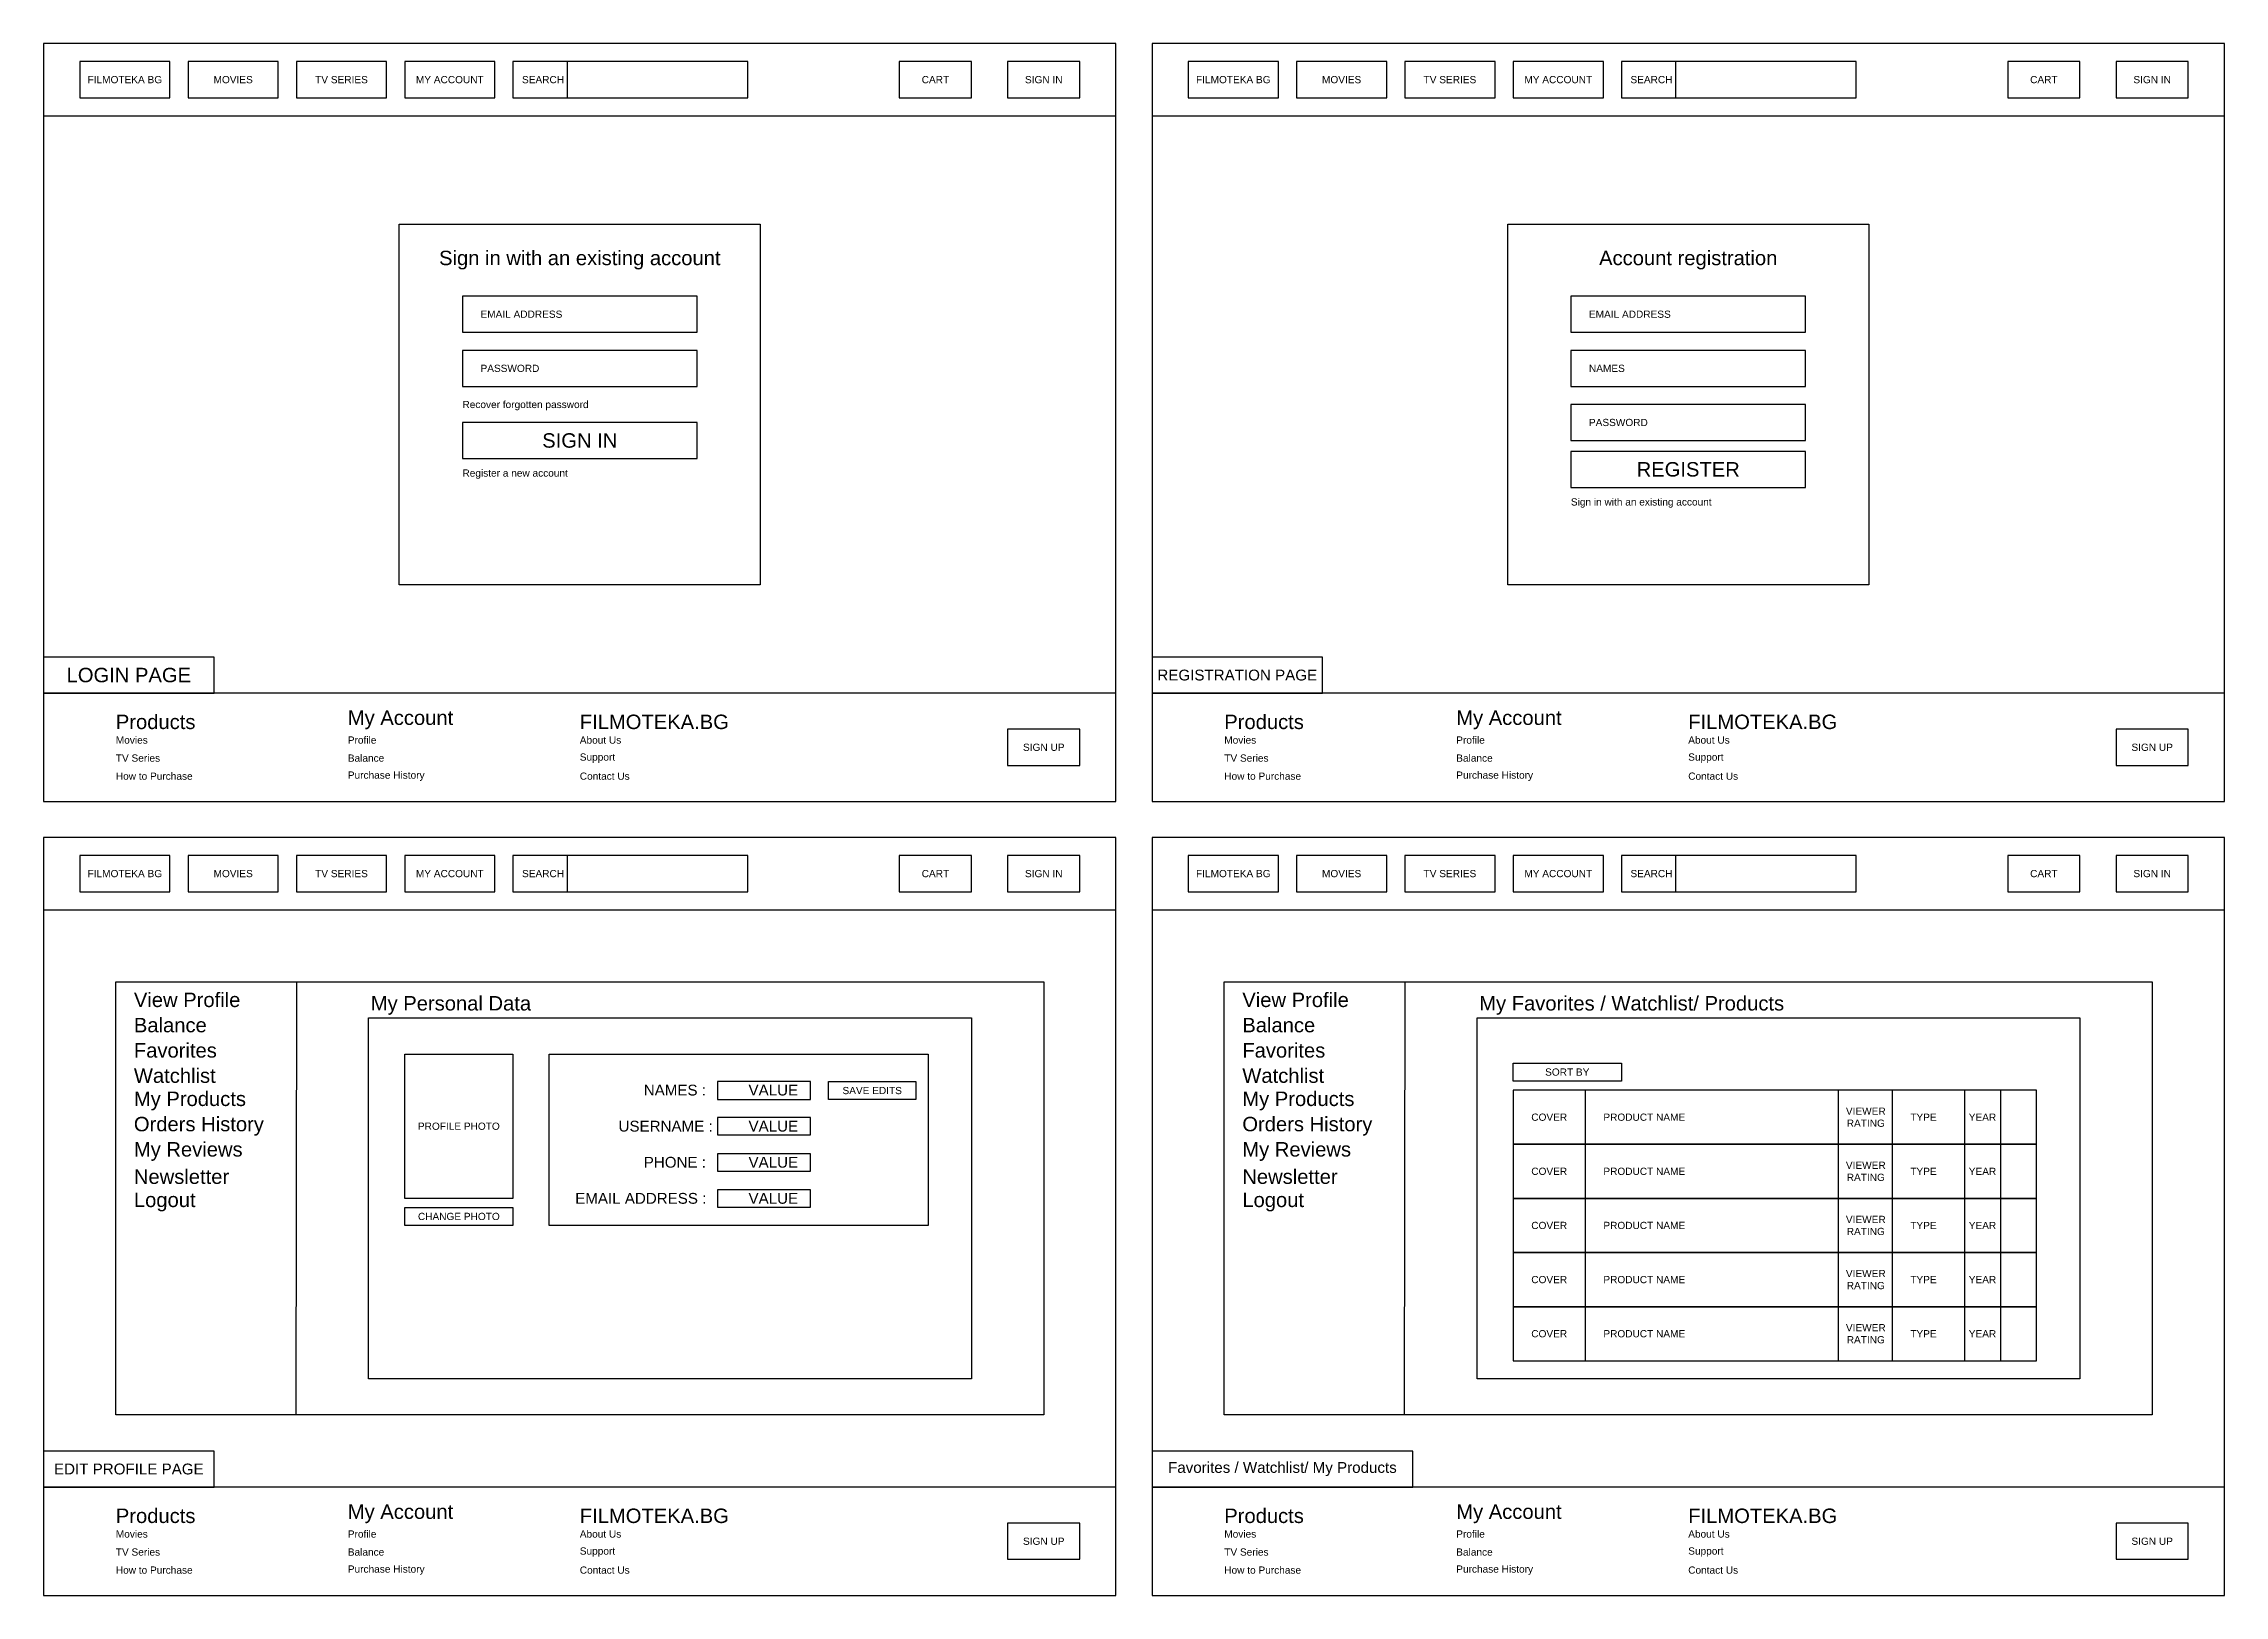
# Model space of a CAD drawing. Header units: inches. Extents: x 698 to 1619, y 429 to 1299.
# Drawn here: x 1015 to 1619, y 869 to 1299 of the extents above; entities that cross this region are included whole.
import ezdxf

# ---------------------------------------------------------------- set-up
doc = ezdxf.new("R2010")
doc.units = ezdxf.units.IN
doc.header["$MEASUREMENT"] = 0
doc.styles.get("Standard").update_dxf_attribs({"font": 'arial.ttf'})

msp = doc.modelspace()

# ---------------------------------------------------------------- linework, layer by layer
for points in [[(1014.79, 1298.89), (1014.79, 1088.89), (1311.79, 1088.89), (1311.79, 1298.89)], [(1014.79, 1298.89), (1014.79, 1278.89), (1311.79, 1278.89), (1311.79, 1298.89)], [(1321.79, 1298.89), (1321.79, 1088.89), (1618.79, 1088.89), (1618.79, 1298.89)], [(1321.79, 1298.89), (1321.79, 1278.89), (1618.79, 1278.89), (1618.79, 1298.89)], [(1024.79, 1293.89), (1024.79, 1283.89), (1049.79, 1283.89), (1049.79, 1293.89)], [(1054.79, 1293.89), (1054.79, 1283.89), (1079.79, 1283.89), (1079.79, 1293.89)], [(1084.79, 1293.89), (1084.79, 1283.89), (1109.79, 1283.89), (1109.79, 1293.89)], [(1114.79, 1293.89), (1114.79, 1283.89), (1139.79, 1283.89), (1139.79, 1293.89)], [(1144.79, 1293.89), (1144.79, 1283.89), (1209.79, 1283.89), (1209.79, 1293.89)], [(1251.79, 1293.89), (1251.79, 1283.89), (1271.79, 1283.89), (1271.79, 1293.89)], [(1281.79, 1293.89), (1281.79, 1283.89), (1301.79, 1283.89), (1301.79, 1293.89)], [(1331.79, 1293.89), (1331.79, 1283.89), (1356.79, 1283.89), (1356.79, 1293.89)], [(1361.79, 1293.89), (1361.79, 1283.89), (1386.79, 1283.89), (1386.79, 1293.89)], [(1391.79, 1293.89), (1391.79, 1283.89), (1416.79, 1283.89), (1416.79, 1293.89)], [(1421.79, 1293.89), (1421.79, 1283.89), (1446.79, 1283.89), (1446.79, 1293.89)], [(1451.79, 1293.89), (1451.79, 1283.89), (1516.79, 1283.89), (1516.79, 1293.89)], [(1558.79, 1293.89), (1558.79, 1283.89), (1578.79, 1283.89), (1578.79, 1293.89)], [(1588.79, 1293.89), (1588.79, 1283.89), (1608.79, 1283.89), (1608.79, 1293.89)], [(1113.29, 1248.89), (1213.29, 1248.89), (1213.29, 1148.89), (1113.29, 1148.89)], [(1420.29, 1248.89), (1520.29, 1248.89), (1520.29, 1148.89), (1420.29, 1148.89)], [(1130.79, 1228.89), (1130.79, 1218.89), (1195.79, 1218.89), (1195.79, 1228.89)], [(1437.79, 1228.89), (1437.79, 1218.89), (1502.79, 1218.89), (1502.79, 1228.89)], [(1130.79, 1213.89), (1130.79, 1203.89), (1195.79, 1203.89), (1195.79, 1213.89)], [(1437.79, 1213.89), (1437.79, 1203.89), (1502.79, 1203.89), (1502.79, 1213.89)], [(1437.79, 1198.89), (1437.79, 1188.89), (1502.79, 1188.89), (1502.79, 1198.89)], [(1130.79, 1193.89), (1130.79, 1183.89), (1195.79, 1183.89), (1195.79, 1193.89)], [(1437.79, 1185.89), (1437.79, 1175.89), (1502.79, 1175.89), (1502.79, 1185.89)], [(1014.79, 1128.89), (1014.79, 1118.89), (1061.99, 1118.89), (1061.99, 1128.89)], [(1321.79, 1128.89), (1321.79, 1118.89), (1368.99, 1118.89), (1368.99, 1128.89)], [(1014.79, 1118.89), (1014.79, 1088.89), (1311.79, 1088.89), (1311.79, 1118.89)], [(1321.79, 1118.89), (1321.79, 1088.89), (1618.79, 1088.89), (1618.79, 1118.89)], [(1281.79, 1108.89), (1281.79, 1098.89), (1301.79, 1098.89), (1301.79, 1108.89)], [(1588.79, 1108.89), (1588.79, 1098.89), (1608.79, 1098.89), (1608.79, 1108.89)], [(1014.79, 1078.89), (1014.79, 868.89), (1311.79, 868.89), (1311.79, 1078.89)], [(1014.79, 1078.89), (1014.79, 1058.89), (1311.79, 1058.89), (1311.79, 1078.89)], [(1321.79, 1078.89), (1321.79, 868.89), (1618.79, 868.89), (1618.79, 1078.89)], [(1321.79, 1078.89), (1321.79, 1058.89), (1618.79, 1058.89), (1618.79, 1078.89)], [(1024.79, 1073.89), (1024.79, 1063.89), (1049.79, 1063.89), (1049.79, 1073.89)], [(1054.79, 1073.89), (1054.79, 1063.89), (1079.79, 1063.89), (1079.79, 1073.89)], [(1084.79, 1073.89), (1084.79, 1063.89), (1109.79, 1063.89), (1109.79, 1073.89)], [(1114.79, 1073.89), (1114.79, 1063.89), (1139.79, 1063.89), (1139.79, 1073.89)], [(1144.79, 1073.89), (1144.79, 1063.89), (1209.79, 1063.89), (1209.79, 1073.89)], [(1251.79, 1073.89), (1251.79, 1063.89), (1271.79, 1063.89), (1271.79, 1073.89)], [(1281.79, 1073.89), (1281.79, 1063.89), (1301.79, 1063.89), (1301.79, 1073.89)], [(1331.79, 1073.89), (1331.79, 1063.89), (1356.79, 1063.89), (1356.79, 1073.89)], [(1361.79, 1073.89), (1361.79, 1063.89), (1386.79, 1063.89), (1386.79, 1073.89)], [(1391.79, 1073.89), (1391.79, 1063.89), (1416.79, 1063.89), (1416.79, 1073.89)], [(1421.79, 1073.89), (1421.79, 1063.89), (1446.79, 1063.89), (1446.79, 1073.89)], [(1451.79, 1073.89), (1451.79, 1063.89), (1516.79, 1063.89), (1516.79, 1073.89)], [(1558.79, 1073.89), (1558.79, 1063.89), (1578.79, 1063.89), (1578.79, 1073.89)], [(1588.79, 1073.89), (1588.79, 1063.89), (1608.79, 1063.89), (1608.79, 1073.89)], [(1034.79, 1038.89), (1291.79, 1038.89), (1291.79, 918.89), (1034.79, 918.89)], [(1034.79, 1038.89), (1084.79, 1038.89), (1084.65, 918.89), (1034.79, 918.89)], [(1341.79, 1038.89), (1598.79, 1038.89), (1598.79, 918.89), (1341.79, 918.89)], [(1341.79, 1038.89), (1391.79, 1038.89), (1391.65, 918.89), (1341.79, 918.89)], [(1104.79, 1028.89), (1271.79, 1028.89), (1271.79, 928.89), (1104.79, 928.89)], [(1411.79, 1028.89), (1578.79, 1028.89), (1578.79, 928.89), (1411.79, 928.89)], [(1114.79, 1018.89), (1144.79, 1018.89), (1144.79, 978.89), (1114.79, 978.89)], [(1154.79, 1018.89), (1259.79, 1018.89), (1259.79, 971.39), (1154.79, 971.39)], [(1421.79, 1016.39), (1451.79, 1016.39), (1451.79, 1011.39), (1421.79, 1011.39)], [(1227.19, 1011.27), (1201.47, 1011.27), (1201.47, 1006.27), (1227.19, 1006.27)], [(1232.19, 1011.27), (1256.37, 1011.27), (1256.37, 1006.27), (1232.19, 1006.27)], [(1566.79, 1008.89), (1421.79, 1008.89), (1421.79, 993.89), (1566.79, 993.89)], [(1227.19, 1001.27), (1201.47, 1001.27), (1201.47, 996.48), (1227.19, 996.48)], [(1227.19, 991.27), (1201.47, 991.27), (1201.47, 986.48), (1227.19, 986.48)], [(1566.79, 993.89), (1421.79, 993.89), (1421.79, 978.89), (1566.79, 978.89)], [(1227.19, 981.27), (1201.47, 981.27), (1201.47, 976.48), (1227.19, 976.48)], [(1566.79, 978.89), (1421.79, 978.89), (1421.79, 963.89), (1566.79, 963.89)], [(1114.79, 976.39), (1144.79, 976.39), (1144.79, 971.39), (1114.79, 971.39)], [(1566.79, 963.89), (1421.79, 963.89), (1421.79, 948.89), (1566.79, 948.89)], [(1566.79, 948.89), (1421.79, 948.89), (1421.79, 933.89), (1566.79, 933.89)], [(1014.79, 908.89), (1014.79, 898.89), (1061.99, 898.89), (1061.99, 908.89)], [(1321.79, 908.89), (1321.79, 898.89), (1393.99, 898.89), (1393.99, 908.89)], [(1014.79, 898.89), (1014.79, 868.89), (1311.79, 868.89), (1311.79, 898.89)], [(1321.79, 898.89), (1321.79, 868.89), (1618.79, 868.89), (1618.79, 898.89)], [(1281.79, 888.89), (1281.79, 878.89), (1301.79, 878.89), (1301.79, 888.89)], [(1588.79, 888.89), (1588.79, 878.89), (1608.79, 878.89), (1608.79, 888.89)]]:
    msp.add_lwpolyline(points, close=True)
for points in [[(1159.79, 1293.89), (1159.79, 1283.89)], [(1466.79, 1293.89), (1466.79, 1283.89)], [(1159.79, 1073.89), (1159.79, 1063.89)], [(1466.79, 1073.89), (1466.79, 1063.89)], [(1441.79, 1008.89), (1441.79, 933.89)], [(1511.79, 1008.89), (1511.79, 933.89)], [(1526.79, 1008.89), (1526.79, 933.89)], [(1546.79, 1008.89), (1546.79, 933.89)], [(1556.79, 1008.89), (1556.79, 933.89)]]:
    msp.add_lwpolyline(points)

# ---------------------------------------------------------------- texts
for s, width, insert, char_height, attachment_point in [('FILMOTEKA BG', 23.0842, (1037.29, 1288.89), 2, 5), ('MOVIES', 23.0842, (1067.29, 1288.89), 2, 5), ('TV SERIES', 23.0842, (1097.29, 1288.89), 2, 5), ('MY ACCOUNT', 23.0842, (1127.29, 1288.89), 2, 5), ('SEARCH', 23.0842, (1147.29, 1288.89), 2, 4), ('CART', 23.0842, (1261.79, 1288.89), 2, 5), ('SIGN IN', 23.0842, (1291.79, 1288.89), 2, 5), ('FILMOTEKA BG', 23.0842, (1344.29, 1288.89), 2, 5), ('MOVIES', 23.0842, (1374.29, 1288.89), 2, 5), ('TV SERIES', 23.0842, (1404.29, 1288.89), 2, 5), ('MY ACCOUNT', 23.0842, (1434.29, 1288.89), 2, 5), ('SEARCH', 23.0842, (1454.29, 1288.89), 2, 4), ('CART', 23.0842, (1568.79, 1288.89), 2, 5), ('SIGN IN', 23.0842, (1598.79, 1288.89), 2, 5), ('Sign in with an existing account', 83.9172, (1163.29, 1238.89), 4, 5), ('Account registration', 83.9172, (1470.29, 1238.89), 4, 5), ('EMAIL ADDRESS', 23.0842, (1135.79, 1223.89), 2, 4), ('EMAIL ADDRESS', 23.0842, (1442.79, 1223.89), 2, 4), ('PASSWORD', 23.0842, (1135.79, 1208.89), 2, 4), ('NAMES', 23.0842, (1442.79, 1208.89), 2, 4), ('SIGN IN', 49.0621, (1163.29, 1188.89), 4, 5), ('PASSWORD', 23.0842, (1442.79, 1193.89), 2, 4), ('REGISTER', 49.0621, (1470.29, 1180.89), 4, 5), ('Products', 23.0842, (1034.79, 1108.89), 4, 7), ('My Account', 30.4886, (1099.04, 1108.89), 4, 7), ('FILMOTEKA.BG', 23.0842, (1163.29, 1108.89), 4, 7), ('Products', 23.0842, (1341.79, 1108.89), 4, 7), ('My Account', 30.4886, (1406.04, 1108.89), 4, 7), ('FILMOTEKA.BG', 23.0842, (1470.29, 1108.89), 4, 7), ('SIGN UP', 23.0842, (1291.79, 1103.89), 2, 5), ('SIGN UP', 23.0842, (1598.79, 1103.89), 2, 5), ('FILMOTEKA BG', 23.0842, (1037.29, 1068.89), 2, 5), ('MOVIES', 23.0842, (1067.29, 1068.89), 2, 5), ('TV SERIES', 23.0842, (1097.29, 1068.89), 2, 5), ('MY ACCOUNT', 23.0842, (1127.29, 1068.89), 2, 5), ('SEARCH', 23.0842, (1147.29, 1068.89), 2, 4), ('CART', 23.0842, (1261.79, 1068.89), 2, 5), ('SIGN IN', 23.0842, (1291.79, 1068.89), 2, 5), ('FILMOTEKA BG', 23.0842, (1344.29, 1068.89), 2, 5), ('MOVIES', 23.0842, (1374.29, 1068.89), 2, 5), ('TV SERIES', 23.0842, (1404.29, 1068.89), 2, 5), ('MY ACCOUNT', 23.0842, (1434.29, 1068.89), 2, 5), ('SEARCH', 23.0842, (1454.29, 1068.89), 2, 4), ('CART', 23.0842, (1568.79, 1068.89), 2, 5), ('SIGN IN', 23.0842, (1598.79, 1068.89), 2, 5), ('My Personal Data', 55.1136, (1105.4, 1032.36), 4, 4), ('My Favorites / Watchlist/ Products', 95.0468, (1412.4, 1032.36), 4, 4), ('SORT BY', 23.0842, (1436.79, 1013.89), 2, 5), ('^I      NAMES :^IVALUE', 89.2272, (1162.02, 1008.89), 3, 4), ('SAVE EDITS', 30.346, (1244.28, 1008.77), 2, 5), ('VIEWER^JRATING', 9.3672, (1519.47, 1001.39), 2, 5), ('PROFILE PHOTO', 23.0842, (1129.79, 998.89), 2, 5), ('^IUSERNAME :^IVALUE', 89.2272, (1162.02, 998.89), 3, 4), ('COVER', 23.0842, (1431.79, 1001.39), 2, 5), ('PRODUCT NAME', 23.0842, (1446.79, 1001.39), 2, 4), ('TYPE', 9.3672, (1531.79, 1001.39), 2, 4), ('YEAR', 9.3672, (1551.79, 1001.39), 2, 5), ('^I      PHONE :^IVALUE', 89.2272, (1162.02, 988.89), 3, 4), ('COVER', 23.0842, (1431.79, 986.39), 2, 5), ('PRODUCT NAME', 23.0842, (1446.79, 986.39), 2, 4), ('VIEWER^JRATING', 9.3672, (1519.47, 986.39), 2, 5), ('TYPE', 9.3672, (1531.79, 986.39), 2, 4), ('YEAR', 9.3672, (1551.79, 986.39), 2, 5), ('EMAIL ADDRESS :^IVALUE', 89.2272, (1162.02, 978.89), 3, 4), ('CHANGE PHOTO', 23.0842, (1129.79, 973.89), 2, 5), ('VIEWER^JRATING', 9.3672, (1519.47, 971.39), 2, 5), ('COVER', 23.0842, (1431.79, 971.39), 2, 5), ('PRODUCT NAME', 23.0842, (1446.79, 971.39), 2, 4), ('TYPE', 9.3672, (1531.79, 971.39), 2, 4), ('YEAR', 9.3672, (1551.79, 971.39), 2, 5), ('COVER', 23.0842, (1431.79, 956.39), 2, 5), ('PRODUCT NAME', 23.0842, (1446.79, 956.39), 2, 4), ('VIEWER^JRATING', 9.3672, (1519.47, 956.39), 2, 5), ('TYPE', 9.3672, (1531.79, 956.39), 2, 4), ('YEAR', 9.3672, (1551.79, 956.39), 2, 5), ('COVER', 23.0842, (1431.79, 941.39), 2, 5), ('PRODUCT NAME', 23.0842, (1446.79, 941.39), 2, 4), ('VIEWER^JRATING', 9.3672, (1519.47, 941.39), 2, 5), ('TYPE', 9.3672, (1531.79, 941.39), 2, 4), ('YEAR', 9.3672, (1551.79, 941.39), 2, 5), ('My Account', 30.4886, (1099.04, 888.89), 4, 7), ('My Account', 30.4886, (1406.04, 888.89), 4, 7), ('Products', 23.0842, (1034.79, 888.89), 4, 7), ('FILMOTEKA.BG', 23.0842, (1163.29, 888.89), 4, 7), ('Products', 23.0842, (1341.79, 888.89), 4, 7), ('FILMOTEKA.BG', 23.0842, (1470.29, 888.89), 4, 7), ('SIGN UP', 23.0842, (1291.79, 883.89), 2, 5), ('SIGN UP', 23.0842, (1598.79, 883.89), 2, 5)]:
    msp.add_mtext_dynamic_manual_height_columns(s, width=width, gutter_width=1, heights=[0], dxfattribs=dict(insert=insert, char_height=char_height, attachment_point=attachment_point))
at = {"color": 5}
for s, width, insert, char_height, attachment_point in [('Recover forgotten password', 38.6013, (1130.79, 1199.89), 2, 1), ('Register a new account', 38.6013, (1130.79, 1180.89), 2, 1), ('Sign in with an existing account', 63.3033, (1437.79, 1172.89), 2, 1), ('Movies', 23.0842, (1034.79, 1105.89), 2, 4), ('Profile', 23.0842, (1099.04, 1105.89), 2, 4), ('About Us', 23.0842, (1163.29, 1105.89), 2, 4), ('Movies', 23.0842, (1341.79, 1105.89), 2, 4), ('Profile', 23.0842, (1406.04, 1105.89), 2, 4), ('About Us', 23.0842, (1470.29, 1105.89), 2, 4), ('TV Series', 23.0842, (1034.79, 1100.89), 2, 4), ('Balance', 23.0842, (1099.04, 1100.89), 2, 4), ('Support', 23.0842, (1163.29, 1100.89), 2, 4), ('TV Series', 23.0842, (1341.79, 1100.89), 2, 4), ('Balance', 23.0842, (1406.04, 1100.89), 2, 4), ('Support', 23.0842, (1470.29, 1100.89), 2, 4), ('How to Purchase', 23.0842, (1034.79, 1095.89), 2, 4), ('Purchase History', 23.0842, (1099.04, 1095.89), 2, 4), ('Contact Us', 23.0842, (1163.29, 1095.89), 2, 4), ('How to Purchase', 23.0842, (1341.79, 1095.89), 2, 4), ('Purchase History', 23.0842, (1406.04, 1095.89), 2, 4), ('Contact Us', 23.0842, (1470.29, 1095.89), 2, 4), ('View Profile', 36.4583, (1346.79, 1033.89), 4, 4), ('Balance', 36.4583, (1039.79, 1026.89), 4, 4), ('Balance', 36.4583, (1346.79, 1026.89), 4, 4), ('Favorites', 36.4583, (1039.79, 1019.89), 4, 4), ('Watchlist', 36.4583, (1039.79, 1012.89), 4, 4), ('My Products', 36.4583, (1039.79, 1005.89), 4, 4), ('Orders History', 36.4583, (1039.79, 998.89), 4, 4), ('Orders History', 36.4583, (1346.79, 998.89), 4, 4), ('My Reviews', 36.4583, (1039.79, 991.89), 4, 4), ('My Reviews', 36.4583, (1346.79, 991.89), 4, 4), ('Newsletter', 36.4583, (1039.79, 984.89), 4, 4), ('Newsletter', 36.4583, (1346.79, 984.89), 4, 4), ('Logout', 36.4583, (1039.79, 977.89), 4, 4), ('Logout', 36.4583, (1346.79, 977.89), 4, 4), ('TV Series', 23.0842, (1034.79, 880.89), 2, 4), ('Movies', 23.0842, (1034.79, 885.89), 2, 4), ('Profile', 23.0842, (1099.04, 885.89), 2, 4), ('Balance', 23.0842, (1099.04, 880.89), 2, 4), ('About Us', 23.0842, (1163.29, 885.89), 2, 4), ('Support', 23.0842, (1163.29, 880.89), 2, 4), ('TV Series', 23.0842, (1341.79, 880.89), 2, 4), ('Movies', 23.0842, (1341.79, 885.89), 2, 4), ('Profile', 23.0842, (1406.04, 885.89), 2, 4), ('Balance', 23.0842, (1406.04, 880.89), 2, 4), ('About Us', 23.0842, (1470.29, 885.89), 2, 4), ('Support', 23.0842, (1470.29, 880.89), 2, 4), ('How to Purchase', 23.0842, (1034.79, 875.89), 2, 4), ('Purchase History', 23.0842, (1099.04, 875.89), 2, 4), ('Contact Us', 23.0842, (1163.29, 875.89), 2, 4), ('How to Purchase', 23.0842, (1341.79, 875.89), 2, 4), ('Purchase History', 23.0842, (1406.04, 875.89), 2, 4), ('Contact Us', 23.0842, (1470.29, 875.89), 2, 4)]:
    msp.add_mtext_dynamic_manual_height_columns(s, width=width, gutter_width=1, heights=[0], dxfattribs=dict(at, insert=insert, char_height=char_height, attachment_point=attachment_point))
at = {"color": 1}
for s, width, insert, char_height, attachment_point in [('LOGIN PAGE', 43.8721, (1038.39, 1123.89), 4, 5), ('REGISTRATION PAGE', 43.8721, (1345.39, 1123.89), 3, 5), ('View Profile', 36.4583, (1039.79, 1033.89), 4, 4), ('Favorites', 36.4583, (1346.79, 1019.89), 4, 4), ('Watchlist', 36.4583, (1346.79, 1012.89), 4, 4), ('My Products', 36.4583, (1346.79, 1005.89), 4, 4), ('EDIT PROFILE PAGE', 43.8721, (1038.39, 903.89), 3, 5), ('Favorites / Watchlist/ My Products', 70.6311, (1357.89, 903.89), 3, 5)]:
    msp.add_mtext_dynamic_manual_height_columns(s, width=width, gutter_width=1, heights=[0], dxfattribs=dict(at, insert=insert, char_height=char_height, attachment_point=attachment_point))

doc.saveas('drawing.dxf')
